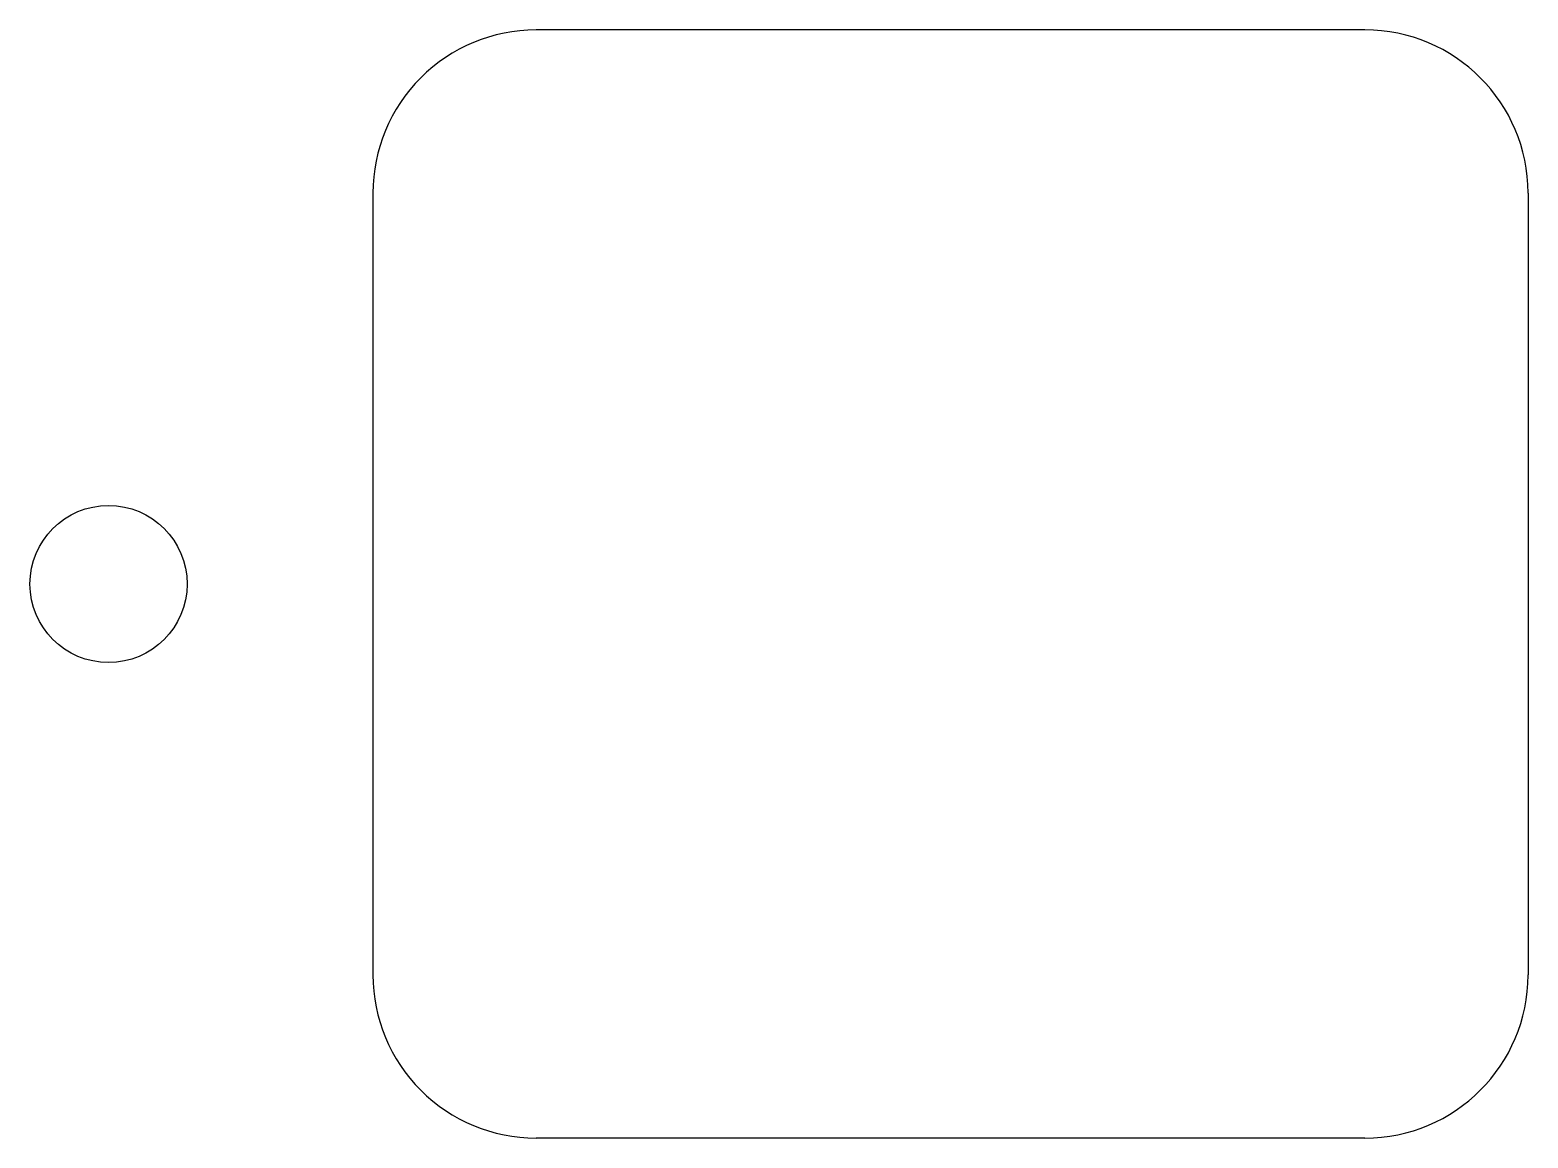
# Model space of a CAD drawing. Header units: millimetres. Extents: x -10 to 277, y -95 to 18.
# Drawn here: x 38.29 to 57.36, y -83.25 to -69.15 of the extents above; entities that cross this region are included whole.
import ezdxf

# ---------------------------------------------------------------- set-up
doc = ezdxf.new("R2010")
doc.units = ezdxf.units.MM
doc.header["$MEASUREMENT"] = 0
doc.layers.add('BLACK', color=7, linetype='CONTINUOUS')

msp = doc.modelspace()

# ---------------------------------------------------------------- linework, layer by layer
at = {"layer": 'BLACK', "linetype": 'Continuous'}
for p, q in [((55.28125, -69.15), (44.731249, -69.15)), ((42.65625, -71.225), (42.65625, -81.175001)), ((57.35625, -71.225), (57.35625, -81.175)), ((55.28125, -83.25), (44.73125, -83.25))]:
    msp.add_line(p, q, dxfattribs=at)
at = {"layer": 'BLACK'}
msp.add_circle((39.290625, -76.2), 1, dxfattribs=at)
for centre, radius, start, end in [((44.731249, -71.224999), 2.074999, 90, 180.0000276), ((55.28125, -71.225), 2.075, 0, 90), ((44.731249, -81.175001), 2.074999, 180, 270.0000276), ((55.28125, -81.175), 2.075, 270, 0)]:
    msp.add_arc(centre, radius, start, end, dxfattribs=at)

doc.saveas('drawing.dxf')
